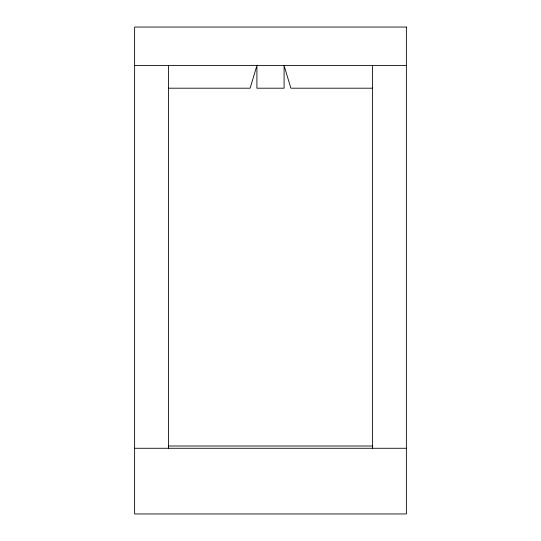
<?xml version="1.0" encoding="UTF-8"?>
<svg xmlns="http://www.w3.org/2000/svg" width="541" height="541" viewBox="0 0 541 541"><rect width="100%" height="100%" fill="white"/><g stroke="black" fill="none" stroke-linecap="round" stroke-linejoin="round"><path stroke-width="0.81" d="M134.621 65.549L406.379 65.549M168.589 88.197L250.118 88.197L256.914 65.549L256.914 88.197L284.086 88.197L284.086 65.549L290.882 88.197L372.654 88.197M168.589 446.007L372.411 446.007M134.621 448.273L406.379 448.273M372.411 65.549L372.411 448.273M168.589 65.549L168.589 448.273M406.379 27.05L134.621 27.05L134.621 513.95L406.379 513.95L406.379 27.05"/></g></svg>
